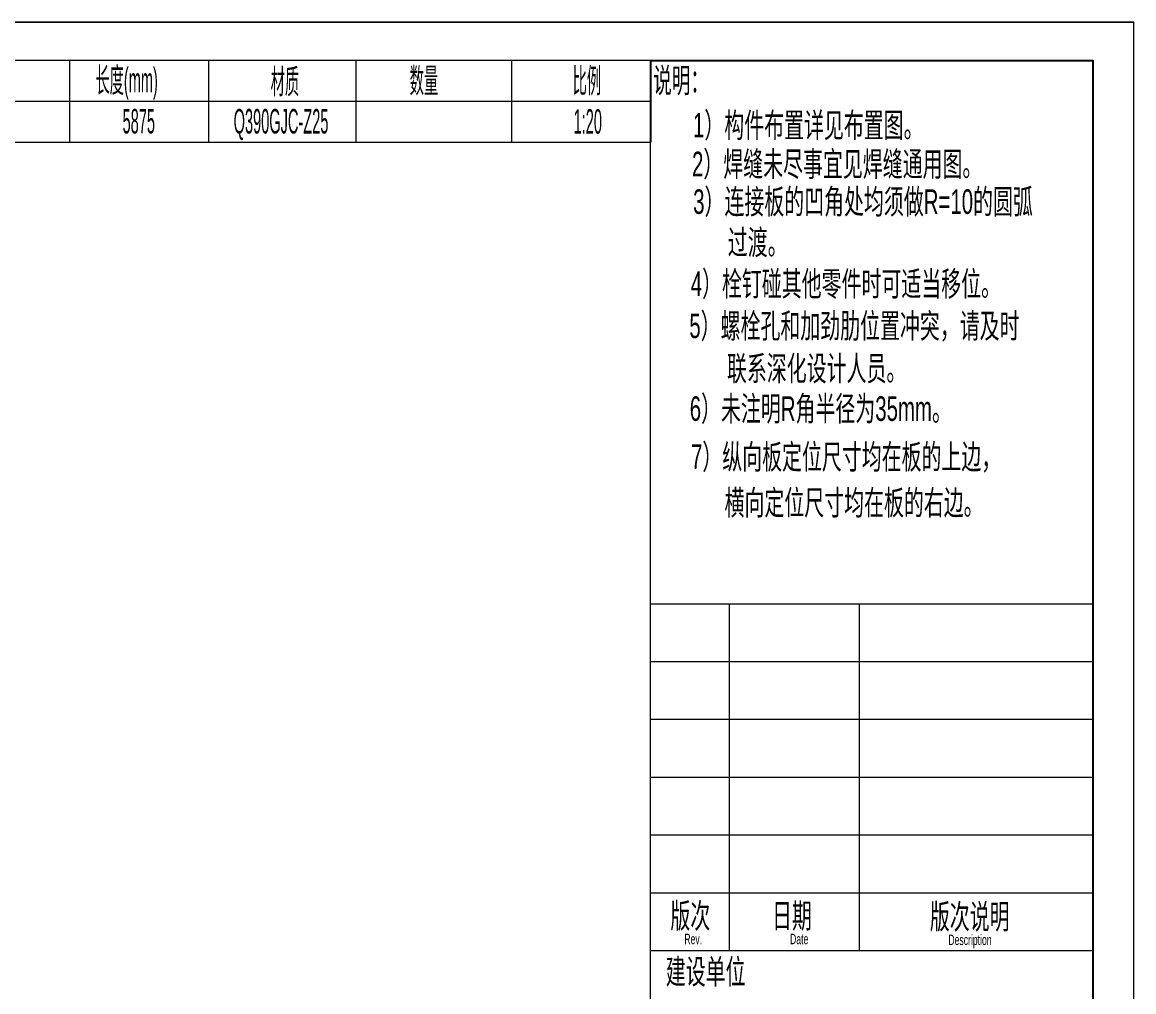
# Model space of a CAD drawing. Header units: millimetres. Extents: x 48 to 11980, y 100 to 8500.
# Drawn here: x 9264 to 11980, y 6130 to 8500 of the extents above; entities that cross this region are included whole.
import ezdxf

# ---------------------------------------------------------------- set-up
doc = ezdxf.new("R2010")
doc.units = ezdxf.units.MM
doc.linetypes.add('XKITLINE00', pattern=[0])
doc.layers.add('DrawingSheet', color=5, linetype='Continuous', lineweight=0)
doc.layers.add('OtherObjectType', color=1, linetype='Continuous', lineweight=0)
doc.styles.add('$TD_AUDIT_GENERATED_(D4)', font='ARIAL.TTF')
doc.styles.add('$TD_AUDIT_GENERATED_(E8)', font='ARIAL.TTF')
doc.styles.add('Arial', font='arial.ttf')

# ---------------------------------------------------------------- blocks, each defined once
blk = doc.blocks.new('*A3')
at = {"layer": 'DrawingSheet', "color": 5, "linetype": 'XKITLINE00', "lineweight": 0}
for p, q in [((11980, 8500), (100, 8500)), ((11980, 100), (11980, 8500))]:
    blk.add_line(p, q, dxfattribs=at)
blk = doc.blocks.new('*A4')
at = {"layer": 'OtherObjectType', "color": 7, "linetype": 'XKITLINE00', "lineweight": 0}
for p, q in [((8400, 8207), (8400, 8407)), ((8400, 8407), (10800, 8407)), ((8780, 8207), (8780, 8407)), ((9380, 8207), (9380, 8407)), ((9720, 8207), (9720, 8407)), ((10080, 8207), (10080, 8407)), ((10460, 8207), (10460, 8407)), ((10800, 8407), (10800, 8207)), ((8400, 8307), (10800, 8307)), ((8400, 8207), (10800, 8207))]:
    blk.add_line(p, q, dxfattribs=at)
at = {"layer": 'OtherObjectType', "color": 7, "width": 0.425}
for s, style, p in [('\\M+5B1E0\\M+5BAC5', 'Arial', (8509.8, 8329.8)), ('\\M+5BDD8\\M+5C3E6', 'Arial', (9097.7, 8329.7)), ('\\M+5B3A4\\M+5B6C8(mm)', 'Arial', (9442.7, 8328.8)), ('\\M+5B2C4\\M+5D6CA', 'Arial', (9871, 8325.4)), ('\\M+5CAFD\\M+5C1BF', 'Arial', (10210.7, 8327.7)), ('\\M+5B1C8\\M+5C0FD', 'Arial', (10608.9, 8327.4)), ('2b2-cb-145', '$TD_AUDIT_GENERATED_(D4)', (8481.4, 8227.5)), ('BOX1800*800*40*60', '$TD_AUDIT_GENERATED_(D4)', (8909.6, 8227.3)), ('5875', '$TD_AUDIT_GENERATED_(D4)', (9509.1, 8228.2)), ('Q390GJC-Z25', '$TD_AUDIT_GENERATED_(D4)', (9780.5, 8228)), ('1:20', '$TD_AUDIT_GENERATED_(D4)', (10611.2, 8227.5))]:
    blk.add_text(s, height=60, dxfattribs=dict(at, style=style)).set_placement(p)
blk = doc.blocks.new('*A5')
at = {"layer": 'OtherObjectType', "color": 7, "linetype": 'XKITLINE00', "lineweight": 0}
for p, q in [((100, 8500), (11980, 8500)), ((11980, 100), (11980, 8500)), ((360.1, 8407), (11880.6, 8407)), ((10798, 8406), (10798, 192)), ((10798, 8406), (11879.4, 8406)), ((11879.4, 8406), (11879.4, 192)), ((11880.6, 8407), (11880.6, 193)), ((10798, 7078.9), (11879.4, 7078.9)), ((10991.1, 7078.9), (10991.1, 6231.3)), ((11309, 7078.9), (11309, 6231.3)), ((10798, 6937.6), (11879.4, 6937.6)), ((10798, 6796.4), (11879.4, 6796.4)), ((10798, 6655.1), (11879.4, 6655.1)), ((10798, 6513.8), (11879.4, 6513.8)), ((10798, 6372.6), (11879.4, 6372.6)), ((10798, 6231.3), (11879.4, 6231.3))]:
    blk.add_line(p, q, dxfattribs=at)
at = {"layer": 'OtherObjectType', "color": 7, "style": '$TD_AUDIT_GENERATED_(E8)'}
for s, height, width, p in [('\\M+5CBB5\\M+5C3F7\\M+5A3BA', 60, 0.553327, (10805.8, 8328)), ('1\\M+5A3A9\\M+5B9B9\\M+5BCFE\\M+5B2BC\\M+5D6C3\\M+5CFEA\\M+5BCFB\\M+5B2BC\\M+5D6C3\\M+5CDBC\\M+5A1A3', 60, 0.595, (10903, 8218.4)), ('2\\M+5A3A9\\M+5BAB8\\M+5B7EC\\M+5CEB4\\M+5BEA1\\M+5CAC2\\M+5D2CB\\M+5BCFB\\M+5BAB8\\M+5B7EC\\M+5CDA8\\M+5D3C3\\M+5CDBC\\M+5A1A3', 60, 0.595, (10900.6, 8123.6)), ('3\\M+5A3A9\\M+5C1AC\\M+5BDD3\\M+5B0E5\\M+5B5C4\\M+5B0BC\\M+5BDC7\\M+5B4A6\\M+5BEF9\\M+5D0EB\\M+5D7F6R=10\\M+5B5C4\\M+5D4B2\\M+5BBA1', 60, 0.595, (10903.4, 8031.6)), ('\\M+5B9FD\\M+5B6C9\\M+5A1A3', 60, 0.595, (10988, 7932)), ('4\\M+5A3A9\\M+5CBA8\\M+5B6A4\\M+5C5F6\\M+5C6E4\\M+5CBFB\\M+5C1E3\\M+5BCFE\\M+5CAB1\\M+5BFC9\\M+5CACA\\M+5B5B1\\M+5D2C6\\M+5CEBB\\M+5A1A3', 60, 0.595, (10897.4, 7830.8)), ('5\\M+5A3A9\\M+5C2DD\\M+5CBA8\\M+5BFD7\\M+5BACD\\M+5BCD3\\M+5BEA2\\M+5C0DF\\M+5CEBB\\M+5D6C3\\M+5B3E5\\M+5CDBB\\M+5A3AC\\M+5C7EB\\M+5BCB0\\M+5CAB1', 60, 0.595, (10894, 7728)), ('\\M+5C1AA\\M+5CFB5\\M+5C9EE\\M+5BBAF\\M+5C9E8\\M+5BCC6\\M+5C8CB\\M+5D4B1\\M+5A1A3', 60, 0.595, (10986, 7624)), ('6\\M+5A3A9\\M+5CEB4\\M+5D7A2\\M+5C3F7R\\M+5BDC7\\M+5B0EB\\M+5BEB6\\M+5CEAA35mm\\M+5A1A3', 60, 0.595, (10895, 7525.7)), ('7\\M+5A3A9\\M+5D7DD\\M+5CFF2\\M+5B0E5\\M+5B6A8\\M+5CEBB\\M+5B3DF\\M+5B4E7\\M+5BEF9\\M+5D4DA\\M+5B0E5\\M+5B5C4\\M+5C9CF\\M+5B1DF\\M+5A3AC', 60, 0.595, (10898, 7408)), ('\\M+5BAE1\\M+5CFF2\\M+5B6A8\\M+5CEBB\\M+5B3DF\\M+5B4E7\\M+5BEF9\\M+5D4DA\\M+5B0E5\\M+5B5C4\\M+5D3D2\\M+5B1DF\\M+5A1A3', 60, 0.595, (10980, 7296)), ('\\M+5B0E6\\M+5B4CE', 60, 0.595, (10847.7, 6286.3)), ('\\M+5C8D5\\M+5C6DA', 60, 0.595, (11096, 6286.3)), ('\\M+5B0E6\\M+5B4CE\\M+5CBB5\\M+5C3F7', 60, 0.595, (11481.7, 6284.3)), ('Rev.', 25.43, 0.595, (10881.8, 6246.7)), ('Date', 25.43, 0.595, (11140.1, 6246.7)), ('Description', 25.427, 0.595, (11526.9, 6244.7)), ('\\M+5BDA8\\M+5C9E8\\M+5B5A5\\M+5CEBB', 60, 0.595, (10836.5, 6149.7))]:
    blk.add_text(s, height=height, dxfattribs=dict(at, width=width)).set_placement(p)

msp = doc.modelspace()

# ---------------------------------------------------------------- block references
at = {"lineweight": 0}
for name in ['*A3', '*A5', '*A4']:
    msp.add_blockref(name, (0, 0), dxfattribs=at)

doc.saveas('drawing.dxf')
